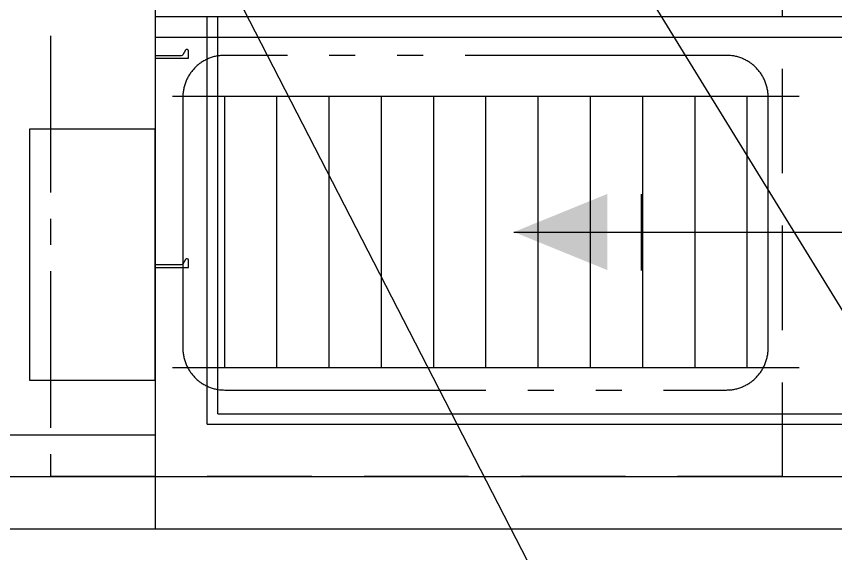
# Model space of a CAD drawing. Extents: x 1551 to 113148, y -1700 to 77018.
# Drawn here: x 23503 to 25463, y 21665 to 22949 of the extents above; entities that cross this region are included whole.
import ezdxf

# ---------------------------------------------------------------- set-up
doc = ezdxf.new("R2010")
doc.units = 0
doc.header["$LTSCALE"] = 500
doc.header["$MEASUREMENT"] = 0
for name, pattern in [('CENTER2', [1.125, 0.75, -0.125, 0.125, -0.125]), ('DASHED', [0.75, 0.5, -0.25]), ('PHANTOM', [2.1, 1.25, -0.2, 0.125, -0.2, 0.125, -0.2])]:
    doc.linetypes.add(name, pattern=pattern)
doc.layers.get('0').update_dxf_attribs({"linetype": 'CONTINUOUS'})
doc.layers.add('M1CO1', color=1, linetype='CONTINUOUS')
doc.layers.add('SAFECO1', color=1, linetype='CONTINUOUS')
doc.styles.add('ROMANS', font='romans', dxfattribs={"height": 100})
doc.dimstyles.get("Standard").update_dxf_attribs({"dimtxt": 2, "dimasz": 2.5, "dimexe": 1, "dimexo": 1, "dimgap": 1, "dimtad": 1, "dimdsep": 46, "dimtxsty": 'ROMANS', "dimcen": 0, "dimclrd": 1, "dimclre": 1, "dimclrt": 2, "dimadec": 0, "dimazin": 0, "dimtfac": 1, "dimtmove": 2, "dimatfit": 3, "dimfxl": 1, "dimtvp": 100, "dimtolj": 1, "dimarcsym": 0})

# ---------------------------------------------------------------- blocks, each defined once
blk = doc.blocks.new('HP80x7')
at = {"color": 0, "linetype": 'ByBlock'}
blk.add_lwpolyline([(16.9, -80, 0.773344), (19, -72.5), (8, -66.2, -0.267949), (6, -62.7), (6, 0), (0, 0), (0, -80), (17.1, -80)], format="xyb", dxfattribs=at)
blk = doc.blocks.new('A$C71975405')
for p, q in [((-125, 3.3), (1374.1, 3.3)), ((0, -646.7), (0, 3.3)), ((125, -646.7), (125, 3.3)), ((250, -646.7), (250, 3.3)), ((375, -646.7), (375, 3.3)), ((500, -646.7), (500, 3.3)), ((625, -646.7), (625, 3.3)), ((750, -646.7), (750, 3.3)), ((875, -646.7), (875, 3.3)), ((1000, -646.7), (1000, 3.3)), ((1125, -646.7), (1125, 3.3)), ((1250, -646.7), (1250, 3.3)), ((996.1, -231.2), (996.1, -413.4)), ((1374.1, -646.7), (-125, -646.7))]:
    blk.add_line(p, q)
blk = doc.blocks.new('DOT')
at = {"layer": 'SAFECO1', "color": 0, "linetype": 'ByBlock'}
blk.add_line((-0.5, 0), (-1, 0), dxfattribs=at)
at = {"layer": 'SAFECO1', "color": 0, "linetype": 'ByBlock', "const_width": 0.5}
blk.add_lwpolyline([(-0.25, 0, 1), (0.25, 0, 1)], format="xyb", close=True, dxfattribs=at)

msp = doc.modelspace()

# ---------------------------------------------------------------- linework, layer by layer
at = {"linetype": 'DASHED'}
msp.add_line((25335.105, 31448.758), (25335.105, 21848.758), dxfattribs=at)
for p, q in [((23835.105, 28523.673), (23835.105, 21723.758)), ((23960.105, 21973.758), (23960.105, 22948.758)), ((23985.105, 21998.758), (23985.105, 22948.758)), ((24693.359, 22433.33), (25796.291, 22433.33)), ((23985.105, 21998.758), (30160.105, 21998.758)), ((23960.105, 21973.758), (30185.105, 21973.758)), ((11765.105, 21948.758), (23835.105, 21948.758)), ((7335.105, 21848.758), (25435.105, 21848.758)), ((23801.533, 21848.758), (29817.015, 21848.758)), ((7521.986, 21723.758), (25893.489, 21723.758))]:
    msp.add_line(p, q)
msp.add_lwpolyline([(25335.105, 21848.758), (22335.105, 21848.758), (22335.105, 28523.758), (25335.105, 28523.758)], dxfattribs=at)
at = {"linetype": 'CENTER2'}
msp.add_lwpolyline([(23335.105, 25152.624), (23585.105, 25152.624), (23585.105, 21848.758)], dxfattribs=at)
for points in [[(23835.105, 22948.758), (26135.105, 22948.758), (26135.105, 21848.758)], [(23835.105, 22898.758), (26085.105, 22898.758)]]:
    msp.add_lwpolyline(points)
at = {"linetype": 'PHANTOM'}
msp.add_lwpolyline([(24001.617, 22055.663), (25201.617, 22055.663, 0.41421356), (25301.617, 22155.663), (25301.617, 22755.663, 0.41421356), (25201.617, 22855.663), (24001.617, 22855.663, 0.41421356), (23901.617, 22755.663), (23901.617, 22155.663, 0.41421356)], format="xyb", close=True, dxfattribs=at)
msp.add_lwpolyline([(23535.105, 22078.96), (23835.105, 22078.96), (23835.105, 22678.96), (23535.105, 22678.96)], close=True)
msp.add_solid([(24917.159, 22524.429), (24693.359, 22433.33), (24917.159, 22342.23)])

# ---------------------------------------------------------------- block references
at = {"rotation": 90}
for p in [(23835.105, 22848.758), (23835.105, 22348.758)]:
    msp.add_blockref('HP80x7', p, dxfattribs=at)
msp.add_blockref('A$C71975405', (24001.617, 22755.025))

# ---------------------------------------------------------------- leaders
at = {"layer": 'M1CO1', "linetype": 'Continuous'}
for points in [[(23746.239, 25059.334), (26514.713, 20563.202)], [(23690.169, 23658.25), (25283.796, 20563.202)]]:
    msp.add_leader(points, dimstyle='Standard', override={"dimasz": 250, "dimgap": 100, "dimtad": 0, "dimldrblk": 'DOT'}, dxfattribs=at)

doc.saveas('drawing.dxf')
